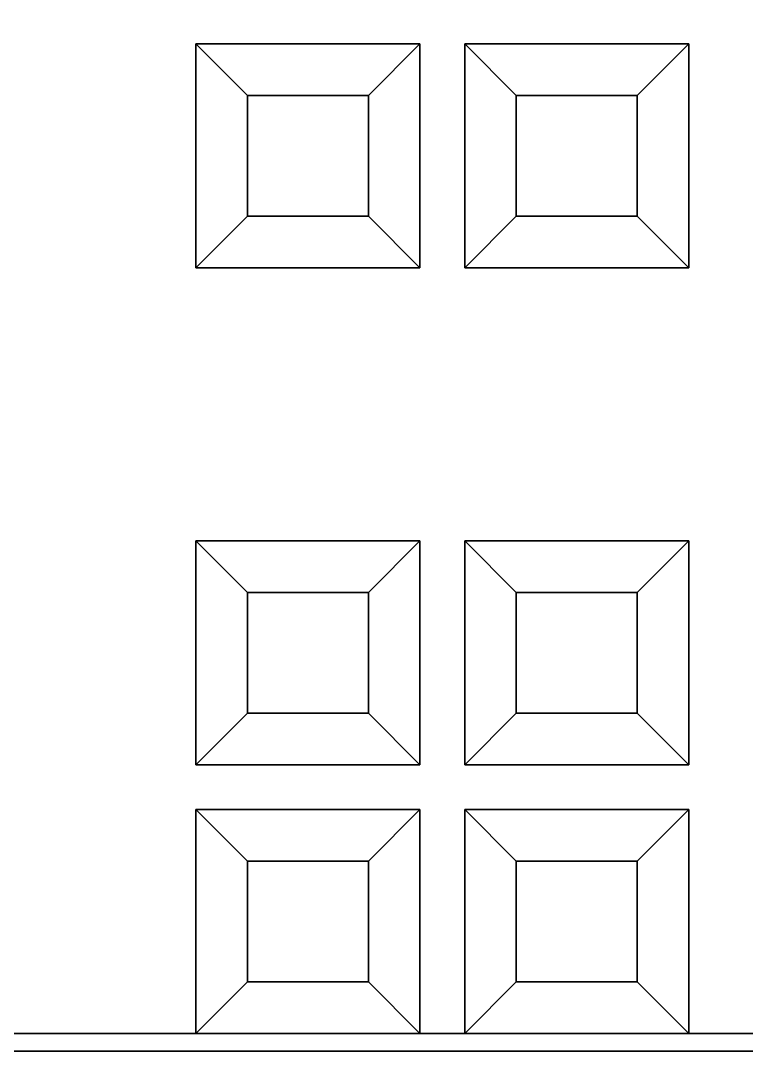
# Model space of a CAD drawing. Header units: millimetres. Extents: x -470 to 15420, y -470 to 3920.
# Drawn here: x 340 to 745, y 1150 to 1725 of the extents above; entities that cross this region are included whole.
import ezdxf

# ---------------------------------------------------------------- set-up
doc = ezdxf.new("R2010")
doc.units = ezdxf.units.MM
doc.layers.add('TANK_MODULE', color=8, linetype='Continuous')

# ---------------------------------------------------------------- blocks, each defined once
blk = doc.blocks.new('HALF_CUBE')
at = {"layer": 'TANK_MODULE'}
for points, invisible_edges in [([(-290, 12.5, 40), (-290, -12.5, 40), (-137.5, 12.5, 40)], 15), ([(-137.5, 12.5, 40), (-290, -12.5, 40), (-137.5, -12.5, 40)], 15), ([(-290, -12.5), (-290, 12.5), (-137.5, -12.5)], 15), ([(-137.5, -12.5), (-290, 12.5), (-137.5, 12.5)], 15), ([(-137.5, 12.5, 40), (-137.5, -12.5, 40), (-12.5, 12.5, 40)], 7), ([(-12.5, 12.5, 40), (-137.5, -12.5, 40), (-12.5, -12.5, 40)], 13), ([(-137.5, -12.5), (-137.5, 12.5), (-12.5, -12.5)], 7), ([(-12.5, -12.5), (-137.5, 12.5), (-12.5, 12.5)], 13), ([(-12.5, 12.5, 40), (-12.5, -12.5, 40), (12.5, 12.5, 40)], 15), ([(12.5, 12.5, 40), (-12.5, -12.5, 40), (12.5, -12.5, 40)], 15), ([(-12.5, -12.5), (-12.5, 12.5), (12.5, -12.5)], 15), ([(12.5, -12.5), (-12.5, 12.5), (12.5, 12.5)], 15), ([(12.5, 12.5, 40), (12.5, -12.5, 40), (137.5, 12.5, 40)], 7), ([(137.5, 12.5, 40), (12.5, -12.5, 40), (137.5, -12.5, 40)], 13), ([(12.5, -12.5), (12.5, 12.5), (137.5, -12.5)], 7), ([(137.5, -12.5), (12.5, 12.5), (137.5, 12.5)], 13), ([(290, 12.5, 40), (137.5, 12.5, 40), (137.5, -12.5, 40)], 15), ([(290, 12.5, 40), (137.5, -12.5, 40), (290, -12.5, 40)], 15), ([(137.5, 12.5), (290, 12.5), (290, -12.5)], 15), ([(137.5, 12.5), (290, -12.5), (137.5, -12.5)], 15), ([(-290, -12.5, 40), (-290, -137.5, 40), (-137.5, -12.5, 40)], 14), ([(-137.5, -12.5, 40), (-290, -137.5, 40), (-137.5, -137.5, 40)], 7), ([(-290, -12.5), (-137.5, -137.5), (-290, -137.5)], 7), ([(-137.5, -12.5), (-137.5, -137.5), (-290, -12.5)], 14), ([(-137.5, -137.5), (-137.5, -12.5), (-137.5, -137.5, 40)], 6), ([(-137.5, -137.5, 40), (-137.5, -12.5), (-137.5, -12.5, 40)], 5), ([(-137.5, -12.5), (-12.5, -12.5), (-137.5, -12.5, 40)], 6), ([(-137.5, -12.5, 40), (-12.5, -12.5), (-12.5, -12.5, 40)], 5), ([(-137.5, -137.5, 40), (-137.5, -12.5, 40), (-12.5, -137.5, 40)], 6), ([(-12.5, -137.5, 40), (-137.5, -12.5, 40), (-12.5, -12.5, 40)], 5), ([(-137.5, -137.5, 40), (-108.75, -41.25, 390), (-137.5, -12.5, 40)], 5), ([(-108.75, -41.25, 390), (-41.25, -41.25, 390), (-137.5, -12.5, 40)], 6), ([(-137.5, -12.5, 40), (-41.25, -41.25, 390), (-12.5, -12.5, 40)], 5), ([(-41.25, -41.25, 390), (-41.25, -108.75, 390), (-12.5, -12.5, 40)], 6), ([(-12.5, -12.5, 40), (-41.25, -108.75, 390), (-12.5, -137.5, 40)], 5), ([(-12.5, -12.5), (-12.5, -137.5), (-12.5, -12.5, 40)], 6), ([(-12.5, -12.5, 40), (-12.5, -137.5), (-12.5, -137.5, 40)], 5), ([(12.5, -137.5, 40), (12.5, -12.5, 40), (-12.5, -137.5, 40)], 14), ([(-12.5, -137.5, 40), (12.5, -12.5, 40), (-12.5, -12.5, 40)], 7), ([(12.5, -137.5), (-12.5, -137.5), (-12.5, -12.5)], 13), ([(12.5, -137.5), (-12.5, -12.5), (12.5, -12.5)], 7), ([(12.5, -137.5), (12.5, -12.5), (12.5, -137.5, 40)], 6), ([(12.5, -137.5, 40), (12.5, -12.5), (12.5, -12.5, 40)], 5), ([(12.5, -12.5), (137.5, -12.5), (12.5, -12.5, 40)], 6), ([(12.5, -12.5, 40), (137.5, -12.5), (137.5, -12.5, 40)], 5), ([(12.5, -137.5, 40), (12.5, -12.5, 40), (137.5, -137.5, 40)], 6), ([(137.5, -137.5, 40), (12.5, -12.5, 40), (137.5, -12.5, 40)], 5), ([(12.5, -137.5, 40), (41.25, -41.25, 390), (12.5, -12.5, 40)], 5), ([(41.25, -41.25, 390), (108.75, -41.25, 390), (12.5, -12.5, 40)], 6), ([(12.5, -12.5, 40), (108.75, -41.25, 390), (137.5, -12.5, 40)], 5), ([(108.75, -41.25, 390), (108.75, -108.75, 390), (137.5, -12.5, 40)], 6), ([(137.5, -12.5, 40), (108.75, -108.75, 390), (137.5, -137.5, 40)], 5), ([(137.5, -12.5), (137.5, -137.5), (137.5, -12.5, 40)], 6), ([(137.5, -12.5, 40), (137.5, -137.5), (137.5, -137.5, 40)], 5), ([(290, -12.5, 40), (137.5, -12.5, 40), (137.5, -137.5, 40)], 13), ([(290, -12.5, 40), (137.5, -137.5, 40), (290, -137.5, 40)], 7), ([(137.5, -12.5), (290, -12.5), (290, -137.5)], 13), ([(137.5, -12.5), (290, -137.5), (137.5, -137.5)], 7), ([(-108.75, -108.75, 390), (-108.75, -41.25, 390), (-137.5, -137.5, 40)], 6), ([(-41.25, -108.75, 390), (-41.25, -41.25, 390), (-108.75, -108.75, 390)], 6), ([(-108.75, -108.75, 390), (-41.25, -41.25, 390), (-108.75, -41.25, 390)], 5), ([(41.25, -108.75, 390), (41.25, -41.25, 390), (12.5, -137.5, 40)], 6), ([(108.75, -108.75, 390), (108.75, -41.25, 390), (41.25, -108.75, 390)], 6), ([(41.25, -108.75, 390), (108.75, -41.25, 390), (41.25, -41.25, 390)], 5), ([(-12.5, -137.5, 40), (-108.75, -108.75, 390), (-137.5, -137.5, 40)], 5), ([(-41.25, -108.75, 390), (-108.75, -108.75, 390), (-12.5, -137.5, 40)], 6), ([(137.5, -137.5, 40), (41.25, -108.75, 390), (12.5, -137.5, 40)], 5), ([(108.75, -108.75, 390), (41.25, -108.75, 390), (137.5, -137.5, 40)], 6), ([(-137.5, -137.5, 40), (-290, -137.5, 40), (-290, -290, 40)], 15), ([(-137.5, -137.5, 40), (-290, -290, 40), (-137.5, -290, 40)], 15), ([(-290, -137.5), (-137.5, -137.5), (-137.5, -290)], 15), ([(-290, -137.5), (-137.5, -290), (-290, -290)], 15), ([(-12.5, -137.5), (-137.5, -137.5), (-12.5, -137.5, 40)], 6), ([(-12.5, -137.5, 40), (-137.5, -137.5), (-137.5, -137.5, 40)], 5), ([(-137.5, -137.5, 40), (-137.5, -290, 40), (-12.5, -137.5, 40)], 7), ([(-12.5, -137.5, 40), (-137.5, -290, 40), (-12.5, -290, 40)], 13), ([(-12.5, -137.5), (-12.5, -290), (-137.5, -137.5)], 7), ([(-137.5, -137.5), (-12.5, -290), (-137.5, -290)], 13), ([(-12.5, -137.5, 40), (-12.5, -290, 40), (12.5, -137.5, 40)], 15), ([(12.5, -137.5, 40), (-12.5, -290, 40), (12.5, -290, 40)], 15), ([(12.5, -290), (-12.5, -290), (-12.5, -137.5)], 15), ([(12.5, -290), (-12.5, -137.5), (12.5, -137.5)], 15), ([(137.5, -137.5), (12.5, -137.5), (137.5, -137.5, 40)], 6), ([(137.5, -137.5, 40), (12.5, -137.5), (12.5, -137.5, 40)], 5), ([(12.5, -137.5, 40), (12.5, -290, 40), (137.5, -137.5, 40)], 7), ([(137.5, -137.5, 40), (12.5, -290, 40), (137.5, -290, 40)], 13), ([(137.5, -137.5), (137.5, -290), (12.5, -137.5)], 7), ([(12.5, -137.5), (137.5, -290), (12.5, -290)], 13), ([(290, -137.5, 40), (137.5, -137.5, 40), (137.5, -290, 40)], 15), ([(290, -137.5, 40), (137.5, -290, 40), (290, -290, 40)], 15), ([(137.5, -137.5), (290, -137.5), (290, -290)], 15), ([(137.5, -137.5), (290, -290), (137.5, -290)], 15), ([(-137.5, -290, 40), (-290, -290, 40), (-290, -415, 40)], 13), ([(-137.5, -290, 40), (-290, -415, 40), (-137.5, -415, 40)], 7), ([(-290, -290), (-137.5, -290), (-137.5, -415)], 13), ([(-290, -290), (-137.5, -415), (-290, -415)], 7), ([(-137.5, -290), (-12.5, -290), (-137.5, -290, 40)], 6), ([(-137.5, -290, 40), (-12.5, -290), (-12.5, -290, 40)], 5), ([(-137.5, -415), (-137.5, -290), (-137.5, -415, 40)], 6), ([(-137.5, -415, 40), (-137.5, -290), (-137.5, -290, 40)], 5), ([(-137.5, -415, 40), (-137.5, -290, 40), (-12.5, -415, 40)], 6), ([(-12.5, -415, 40), (-137.5, -290, 40), (-12.5, -290, 40)], 5), ([(-137.5, -415, 40), (-108.75, -318.75, 390), (-137.5, -290, 40)], 5), ([(-108.75, -318.75, 390), (-41.25, -318.75, 390), (-137.5, -290, 40)], 6), ([(-137.5, -290, 40), (-41.25, -318.75, 390), (-12.5, -290, 40)], 5), ([(-41.25, -318.75, 390), (-41.25, -386.25, 390), (-12.5, -290, 40)], 6), ([(-12.5, -290, 40), (-41.25, -386.25, 390), (-12.5, -415, 40)], 5), ([(-12.5, -290), (-12.5, -415), (-12.5, -290, 40)], 6), ([(-12.5, -290, 40), (-12.5, -415), (-12.5, -415, 40)], 5), ([(-12.5, -290, 40), (-12.5, -415, 40), (12.5, -290, 40)], 14), ([(12.5, -290, 40), (-12.5, -415, 40), (12.5, -415, 40)], 7), ([(-12.5, -415), (-12.5, -290), (12.5, -415)], 14), ([(12.5, -415), (-12.5, -290), (12.5, -290)], 7), ([(12.5, -415), (12.5, -290), (12.5, -415, 40)], 6), ([(12.5, -415, 40), (12.5, -290), (12.5, -290, 40)], 5), ([(12.5, -290), (137.5, -290), (12.5, -290, 40)], 6), ([(12.5, -290, 40), (137.5, -290), (137.5, -290, 40)], 5), ([(12.5, -415, 40), (12.5, -290, 40), (137.5, -415, 40)], 6), ([(137.5, -415, 40), (12.5, -290, 40), (137.5, -290, 40)], 5), ([(12.5, -415, 40), (41.25, -318.75, 390), (12.5, -290, 40)], 5), ([(41.25, -318.75, 390), (108.75, -318.75, 390), (12.5, -290, 40)], 6), ([(12.5, -290, 40), (108.75, -318.75, 390), (137.5, -290, 40)], 5), ([(108.75, -318.75, 390), (108.75, -386.25, 390), (137.5, -290, 40)], 6), ([(137.5, -290, 40), (108.75, -386.25, 390), (137.5, -415, 40)], 5), ([(137.5, -290), (137.5, -415), (137.5, -290, 40)], 6), ([(137.5, -290, 40), (137.5, -415), (137.5, -415, 40)], 5), ([(290, -290, 40), (137.5, -290, 40), (137.5, -415, 40)], 13), ([(290, -290, 40), (137.5, -415, 40), (290, -415, 40)], 7), ([(137.5, -290), (290, -290), (290, -415)], 13), ([(137.5, -290), (290, -415), (137.5, -415)], 7), ([(-108.75, -386.25, 390), (-108.75, -318.75, 390), (-137.5, -415, 40)], 6), ([(-41.25, -386.25, 390), (-41.25, -318.75, 390), (-108.75, -386.25, 390)], 6), ([(-108.75, -386.25, 390), (-41.25, -318.75, 390), (-108.75, -318.75, 390)], 5), ([(41.25, -386.25, 390), (41.25, -318.75, 390), (12.5, -415, 40)], 6), ([(108.75, -386.25, 390), (108.75, -318.75, 390), (41.25, -386.25, 390)], 6), ([(41.25, -386.25, 390), (108.75, -318.75, 390), (41.25, -318.75, 390)], 5), ([(-12.5, -415, 40), (-108.75, -386.25, 390), (-137.5, -415, 40)], 5), ([(-41.25, -386.25, 390), (-108.75, -386.25, 390), (-12.5, -415, 40)], 6), ([(137.5, -415, 40), (41.25, -386.25, 390), (12.5, -415, 40)], 5), ([(108.75, -386.25, 390), (41.25, -386.25, 390), (137.5, -415, 40)], 6), ([(-290, -415, 40), (-290, -440, 40), (-137.5, -415, 40)], 15), ([(-137.5, -415, 40), (-290, -440, 40), (-137.5, -440, 40)], 15), ([(-137.5, -415), (-137.5, -440), (-290, -415)], 15), ([(-290, -415), (-137.5, -440), (-290, -440)], 15), ([(-12.5, -415), (-137.5, -415), (-12.5, -415, 40)], 6), ([(-12.5, -415, 40), (-137.5, -415), (-137.5, -415, 40)], 5), ([(-137.5, -415, 40), (-137.5, -440, 40), (-12.5, -415, 40)], 7), ([(-12.5, -415, 40), (-137.5, -440, 40), (-12.5, -440, 40)], 13), ([(-12.5, -415), (-12.5, -440), (-137.5, -415)], 7), ([(-137.5, -415), (-12.5, -440), (-137.5, -440)], 13), ([(-12.5, -415, 40), (-12.5, -440, 40), (12.5, -415, 40)], 15), ([(12.5, -415, 40), (-12.5, -440, 40), (12.5, -440, 40)], 15), ([(12.5, -415), (12.5, -440), (-12.5, -415)], 15), ([(-12.5, -415), (12.5, -440), (-12.5, -440)], 15), ([(137.5, -415), (12.5, -415), (137.5, -415, 40)], 6), ([(137.5, -415, 40), (12.5, -415), (12.5, -415, 40)], 5), ([(12.5, -415, 40), (12.5, -440, 40), (137.5, -415, 40)], 7), ([(137.5, -415, 40), (12.5, -440, 40), (137.5, -440, 40)], 13), ([(137.5, -415), (137.5, -440), (12.5, -415)], 7), ([(12.5, -415), (137.5, -440), (12.5, -440)], 13), ([(290, -415, 40), (137.5, -415, 40), (137.5, -440, 40)], 15), ([(290, -415, 40), (137.5, -440, 40), (290, -440, 40)], 15), ([(137.5, -415), (290, -415), (290, -440)], 15), ([(137.5, -415), (290, -440), (137.5, -440)], 15), ([(-290, -440, 40), (-290, -565, 40), (-137.5, -440, 40)], 14), ([(-137.5, -440, 40), (-290, -565, 40), (-137.5, -565, 40)], 5), ([(-137.5, -440), (-137.5, -565), (-290, -440)], 14), ([(-290, -440), (-137.5, -565), (-290, -565)], 5), ([(-137.5, -565), (-137.5, -440), (-137.5, -565, 40)], 6), ([(-137.5, -565, 40), (-137.5, -440), (-137.5, -440, 40)], 5), ([(-137.5, -440), (-12.5, -440), (-137.5, -440, 40)], 6), ([(-137.5, -440, 40), (-12.5, -440), (-12.5, -440, 40)], 5), ([(-137.5, -565, 40), (-137.5, -440, 40), (-12.5, -565, 40)], 6), ([(-12.5, -565, 40), (-137.5, -440, 40), (-12.5, -440, 40)], 5), ([(-137.5, -565, 40), (-108.75, -468.75, 390), (-137.5, -440, 40)], 5), ([(-108.75, -468.75, 390), (-41.25, -468.75, 390), (-137.5, -440, 40)], 6), ([(-137.5, -440, 40), (-41.25, -468.75, 390), (-12.5, -440, 40)], 5), ([(-41.25, -468.75, 390), (-41.25, -536.25, 390), (-12.5, -440, 40)], 6), ([(-12.5, -440, 40), (-41.25, -536.25, 390), (-12.5, -565, 40)], 5), ([(-12.5, -440), (-12.5, -565), (-12.5, -440, 40)], 6), ([(-12.5, -440, 40), (-12.5, -565), (-12.5, -565, 40)], 5), ([(-12.5, -440, 40), (-12.5, -565, 40), (12.5, -440, 40)], 14), ([(12.5, -440, 40), (-12.5, -565, 40), (12.5, -565, 40)], 5), ([(12.5, -440), (12.5, -565), (-12.5, -440)], 14), ([(-12.5, -440), (12.5, -565), (-12.5, -565)], 5), ([(12.5, -565), (12.5, -440), (12.5, -565, 40)], 6), ([(12.5, -565, 40), (12.5, -440), (12.5, -440, 40)], 5), ([(12.5, -440), (137.5, -440), (12.5, -440, 40)], 6), ([(12.5, -440, 40), (137.5, -440), (137.5, -440, 40)], 5), ([(12.5, -565, 40), (12.5, -440, 40), (137.5, -565, 40)], 6), ([(137.5, -565, 40), (12.5, -440, 40), (137.5, -440, 40)], 5), ([(12.5, -565, 40), (41.25, -468.75, 390), (12.5, -440, 40)], 5), ([(41.25, -468.75, 390), (108.75, -468.75, 390), (12.5, -440, 40)], 6), ([(12.5, -440, 40), (108.75, -468.75, 390), (137.5, -440, 40)], 5), ([(108.75, -468.75, 390), (108.75, -536.25, 390), (137.5, -440, 40)], 6), ([(137.5, -440, 40), (108.75, -536.25, 390), (137.5, -565, 40)], 5), ([(137.5, -440), (137.5, -565), (137.5, -440, 40)], 6), ([(137.5, -440, 40), (137.5, -565), (137.5, -565, 40)], 5), ([(290, -440, 40), (137.5, -440, 40), (137.5, -565, 40)], 13), ([(290, -440, 40), (137.5, -565, 40), (290, -565, 40)], 5), ([(137.5, -440), (290, -440), (290, -565)], 13), ([(137.5, -440), (290, -565), (137.5, -565)], 5), ([(-108.75, -536.25, 390), (-108.75, -468.75, 390), (-137.5, -565, 40)], 6), ([(-41.25, -536.25, 390), (-41.25, -468.75, 390), (-108.75, -536.25, 390)], 6), ([(-108.75, -536.25, 390), (-41.25, -468.75, 390), (-108.75, -468.75, 390)], 5), ([(41.25, -536.25, 390), (41.25, -468.75, 390), (12.5, -565, 40)], 6), ([(108.75, -536.25, 390), (108.75, -468.75, 390), (41.25, -536.25, 390)], 6), ([(41.25, -536.25, 390), (108.75, -468.75, 390), (41.25, -468.75, 390)], 5), ([(-12.5, -565, 40), (-108.75, -536.25, 390), (-137.5, -565, 40)], 5), ([(-41.25, -536.25, 390), (-108.75, -536.25, 390), (-12.5, -565, 40)], 6), ([(137.5, -565, 40), (41.25, -536.25, 390), (12.5, -565, 40)], 5), ([(108.75, -536.25, 390), (41.25, -536.25, 390), (137.5, -565, 40)], 6), ([(-565, -565, 40), (-575, -575, 40), (565, -565, 40)], 7), ([(565, -565, 40), (-575, -575, 40), (575, -575, 40)], 13), ([(-575, -575), (-565, -565), (565, -565)], 13), ([(-575, -575), (565, -565), (575, -575)], 7), ([(565, -565), (-565, -565), (565, -565, 40)], 6), ([(565, -565, 40), (-565, -565), (-565, -565, 40)], 5), ([(-290, -565), (-137.5, -565), (-290, -565, 40)], 6), ([(-290, -565, 40), (-137.5, -565), (-137.5, -565, 40)], 5), ([(-12.5, -565), (12.5, -565), (-12.5, -565, 40)], 6), ([(-12.5, -565, 40), (12.5, -565), (12.5, -565, 40)], 5), ([(137.5, -565), (290, -565), (137.5, -565, 40)], 6), ([(137.5, -565, 40), (290, -565), (290, -565, 40)], 5)]:
    blk.add_3dface(points, dxfattribs=dict(at, invisible_edges=invisible_edges))
blk = doc.blocks.new('HALF_CUBE_UP')
at = {"layer": 'TANK_MODULE'}
for points, invisible_edges in [([(-290, -12.5, 350), (-290, 12.5, 350), (-137.5, -12.5, 350)], 15), ([(-137.5, -12.5, 350), (-290, 12.5, 350), (-137.5, 12.5, 350)], 15), ([(-290, 12.5, 390), (-290, -12.5, 390), (-137.5, 12.5, 390)], 15), ([(-137.5, 12.5, 390), (-290, -12.5, 390), (-137.5, -12.5, 390)], 15), ([(-137.5, -12.5, 350), (-137.5, 12.5, 350), (-12.5, -12.5, 350)], 7), ([(-12.5, -12.5, 350), (-137.5, 12.5, 350), (-12.5, 12.5, 350)], 13), ([(-137.5, 12.5, 390), (-137.5, -12.5, 390), (-12.5, 12.5, 390)], 7), ([(-12.5, 12.5, 390), (-137.5, -12.5, 390), (-12.5, -12.5, 390)], 13), ([(-12.5, -12.5, 350), (-12.5, 12.5, 350), (12.5, -12.5, 350)], 15), ([(12.5, -12.5, 350), (-12.5, 12.5, 350), (12.5, 12.5, 350)], 15), ([(-12.5, 12.5, 390), (-12.5, -12.5, 390), (12.5, 12.5, 390)], 15), ([(12.5, 12.5, 390), (-12.5, -12.5, 390), (12.5, -12.5, 390)], 15), ([(12.5, -12.5, 350), (12.5, 12.5, 350), (137.5, -12.5, 350)], 7), ([(137.5, -12.5, 350), (12.5, 12.5, 350), (137.5, 12.5, 350)], 13), ([(12.5, 12.5, 390), (12.5, -12.5, 390), (137.5, 12.5, 390)], 7), ([(137.5, 12.5, 390), (12.5, -12.5, 390), (137.5, -12.5, 390)], 13), ([(290, -12.5, 350), (137.5, -12.5, 350), (137.5, 12.5, 350)], 15), ([(290, -12.5, 350), (137.5, 12.5, 350), (290, 12.5, 350)], 15), ([(137.5, -12.5, 390), (290, -12.5, 390), (290, 12.5, 390)], 15), ([(137.5, -12.5, 390), (290, 12.5, 390), (137.5, 12.5, 390)], 15), ([(-137.5, -137.5, 350), (-290, -137.5, 350), (-290, -12.5, 350)], 13), ([(-137.5, -137.5, 350), (-290, -12.5, 350), (-137.5, -12.5, 350)], 7), ([(-290, -137.5, 390), (-137.5, -137.5, 390), (-137.5, -12.5, 390)], 13), ([(-290, -137.5, 390), (-137.5, -12.5, 390), (-290, -12.5, 390)], 7), ([(-12.5, -12.5, 390), (-137.5, -12.5, 390), (-12.5, -12.5, 350)], 6), ([(-12.5, -12.5, 350), (-137.5, -12.5, 390), (-137.5, -12.5, 350)], 5), ([(-137.5, -12.5, 390), (-137.5, -137.5, 390), (-137.5, -12.5, 350)], 6), ([(-137.5, -12.5, 350), (-137.5, -137.5, 390), (-137.5, -137.5, 350)], 5), ([(-137.5, -12.5, 350), (-137.5, -137.5, 350), (-12.5, -12.5, 350)], 6), ([(-12.5, -12.5, 350), (-137.5, -137.5, 350), (-12.5, -137.5, 350)], 5), ([(-12.5, -12.5, 350), (-108.75, -41.25), (-137.5, -12.5, 350)], 5), ([(-108.75, -41.25), (-108.75, -108.75), (-137.5, -12.5, 350)], 6), ([(-137.5, -12.5, 350), (-108.75, -108.75), (-137.5, -137.5, 350)], 5), ([(-41.25, -41.25), (-108.75, -41.25), (-12.5, -12.5, 350)], 6), ([(-12.5, -137.5, 350), (-41.25, -41.25), (-12.5, -12.5, 350)], 5), ([(-12.5, -137.5, 390), (-12.5, -12.5, 390), (-12.5, -137.5, 350)], 6), ([(-12.5, -137.5, 350), (-12.5, -12.5, 390), (-12.5, -12.5, 350)], 5), ([(-12.5, -137.5, 350), (-12.5, -12.5, 350), (12.5, -137.5, 350)], 14), ([(12.5, -137.5, 350), (-12.5, -12.5, 350), (12.5, -12.5, 350)], 7), ([(-12.5, -137.5, 390), (12.5, -137.5, 390), (12.5, -12.5, 390)], 13), ([(-12.5, -137.5, 390), (12.5, -12.5, 390), (-12.5, -12.5, 390)], 7), ([(137.5, -12.5, 390), (12.5, -12.5, 390), (137.5, -12.5, 350)], 6), ([(137.5, -12.5, 350), (12.5, -12.5, 390), (12.5, -12.5, 350)], 5), ([(12.5, -12.5, 390), (12.5, -137.5, 390), (12.5, -12.5, 350)], 6), ([(12.5, -12.5, 350), (12.5, -137.5, 390), (12.5, -137.5, 350)], 5), ([(12.5, -12.5, 350), (12.5, -137.5, 350), (137.5, -12.5, 350)], 6), ([(137.5, -12.5, 350), (12.5, -137.5, 350), (137.5, -137.5, 350)], 5), ([(137.5, -12.5, 350), (41.25, -41.25), (12.5, -12.5, 350)], 5), ([(41.25, -41.25), (41.25, -108.75), (12.5, -12.5, 350)], 6), ([(12.5, -12.5, 350), (41.25, -108.75), (12.5, -137.5, 350)], 5), ([(108.75, -41.25), (41.25, -41.25), (137.5, -12.5, 350)], 6), ([(137.5, -137.5, 350), (108.75, -41.25), (137.5, -12.5, 350)], 5), ([(137.5, -137.5, 390), (137.5, -12.5, 390), (137.5, -137.5, 350)], 6), ([(137.5, -137.5, 350), (137.5, -12.5, 390), (137.5, -12.5, 350)], 5), ([(290, -137.5, 350), (137.5, -137.5, 350), (137.5, -12.5, 350)], 13), ([(290, -137.5, 350), (137.5, -12.5, 350), (290, -12.5, 350)], 7), ([(137.5, -137.5, 390), (290, -137.5, 390), (290, -12.5, 390)], 13), ([(137.5, -137.5, 390), (290, -12.5, 390), (137.5, -12.5, 390)], 7), ([(-41.25, -41.25), (-41.25, -108.75), (-108.75, -41.25)], 6), ([(-108.75, -41.25), (-41.25, -108.75), (-108.75, -108.75)], 5), ([(-41.25, -108.75), (-41.25, -41.25), (-12.5, -137.5, 350)], 6), ([(108.75, -41.25), (108.75, -108.75), (41.25, -41.25)], 6), ([(41.25, -41.25), (108.75, -108.75), (41.25, -108.75)], 5), ([(108.75, -108.75), (108.75, -41.25), (137.5, -137.5, 350)], 6), ([(-108.75, -108.75), (-41.25, -108.75), (-137.5, -137.5, 350)], 6), ([(-137.5, -137.5, 350), (-41.25, -108.75), (-12.5, -137.5, 350)], 5), ([(41.25, -108.75), (108.75, -108.75), (12.5, -137.5, 350)], 6), ([(12.5, -137.5, 350), (108.75, -108.75), (137.5, -137.5, 350)], 5), ([(-137.5, -290, 350), (-290, -290, 350), (-290, -137.5, 350)], 15), ([(-137.5, -290, 350), (-290, -137.5, 350), (-137.5, -137.5, 350)], 15), ([(-290, -290, 390), (-137.5, -290, 390), (-137.5, -137.5, 390)], 15), ([(-290, -290, 390), (-137.5, -137.5, 390), (-290, -137.5, 390)], 15), ([(-137.5, -137.5, 390), (-12.5, -137.5, 390), (-137.5, -137.5, 350)], 6), ([(-137.5, -137.5, 350), (-12.5, -137.5, 390), (-12.5, -137.5, 350)], 5), ([(-12.5, -137.5, 350), (-12.5, -290, 350), (-137.5, -137.5, 350)], 7), ([(-137.5, -137.5, 350), (-12.5, -290, 350), (-137.5, -290, 350)], 13), ([(-137.5, -137.5, 390), (-137.5, -290, 390), (-12.5, -137.5, 390)], 7), ([(-12.5, -137.5, 390), (-137.5, -290, 390), (-12.5, -290, 390)], 13), ([(12.5, -137.5, 350), (12.5, -290, 350), (-12.5, -137.5, 350)], 15), ([(-12.5, -137.5, 350), (12.5, -290, 350), (-12.5, -290, 350)], 15), ([(-12.5, -290, 390), (12.5, -290, 390), (12.5, -137.5, 390)], 15), ([(-12.5, -290, 390), (12.5, -137.5, 390), (-12.5, -137.5, 390)], 15), ([(12.5, -137.5, 390), (137.5, -137.5, 390), (12.5, -137.5, 350)], 6), ([(12.5, -137.5, 350), (137.5, -137.5, 390), (137.5, -137.5, 350)], 5), ([(137.5, -137.5, 350), (137.5, -290, 350), (12.5, -137.5, 350)], 7), ([(12.5, -137.5, 350), (137.5, -290, 350), (12.5, -290, 350)], 13), ([(12.5, -137.5, 390), (12.5, -290, 390), (137.5, -137.5, 390)], 7), ([(137.5, -137.5, 390), (12.5, -290, 390), (137.5, -290, 390)], 13), ([(290, -290, 350), (137.5, -290, 350), (137.5, -137.5, 350)], 15), ([(290, -290, 350), (137.5, -137.5, 350), (290, -137.5, 350)], 15), ([(137.5, -290, 390), (290, -290, 390), (290, -137.5, 390)], 15), ([(137.5, -290, 390), (290, -137.5, 390), (137.5, -137.5, 390)], 15), ([(-290, -415, 350), (-290, -290, 350), (-137.5, -415, 350)], 14), ([(-137.5, -415, 350), (-290, -290, 350), (-137.5, -290, 350)], 7), ([(-290, -415, 390), (-137.5, -290, 390), (-290, -290, 390)], 7), ([(-137.5, -415, 390), (-137.5, -290, 390), (-290, -415, 390)], 14), ([(-12.5, -290, 390), (-137.5, -290, 390), (-12.5, -290, 350)], 6), ([(-12.5, -290, 350), (-137.5, -290, 390), (-137.5, -290, 350)], 5), ([(-137.5, -290, 390), (-137.5, -415, 390), (-137.5, -290, 350)], 6), ([(-137.5, -290, 350), (-137.5, -415, 390), (-137.5, -415, 350)], 5), ([(-137.5, -290, 350), (-137.5, -415, 350), (-12.5, -290, 350)], 6), ([(-12.5, -290, 350), (-137.5, -415, 350), (-12.5, -415, 350)], 5), ([(-12.5, -290, 350), (-108.75, -318.75), (-137.5, -290, 350)], 5), ([(-108.75, -318.75), (-108.75, -386.25), (-137.5, -290, 350)], 6), ([(-137.5, -290, 350), (-108.75, -386.25), (-137.5, -415, 350)], 5), ([(-41.25, -318.75), (-108.75, -318.75), (-12.5, -290, 350)], 6), ([(-12.5, -415, 350), (-41.25, -318.75), (-12.5, -290, 350)], 5), ([(-12.5, -415, 390), (-12.5, -290, 390), (-12.5, -415, 350)], 6), ([(-12.5, -415, 350), (-12.5, -290, 390), (-12.5, -290, 350)], 5), ([(12.5, -290, 350), (12.5, -415, 350), (-12.5, -290, 350)], 14), ([(-12.5, -290, 350), (12.5, -415, 350), (-12.5, -415, 350)], 7), ([(12.5, -415, 390), (12.5, -290, 390), (-12.5, -415, 390)], 14), ([(-12.5, -415, 390), (12.5, -290, 390), (-12.5, -290, 390)], 7), ([(137.5, -290, 390), (12.5, -290, 390), (137.5, -290, 350)], 6), ([(137.5, -290, 350), (12.5, -290, 390), (12.5, -290, 350)], 5), ([(12.5, -290, 390), (12.5, -415, 390), (12.5, -290, 350)], 6), ([(12.5, -290, 350), (12.5, -415, 390), (12.5, -415, 350)], 5), ([(12.5, -290, 350), (12.5, -415, 350), (137.5, -290, 350)], 6), ([(137.5, -290, 350), (12.5, -415, 350), (137.5, -415, 350)], 5), ([(137.5, -290, 350), (41.25, -318.75), (12.5, -290, 350)], 5), ([(41.25, -318.75), (41.25, -386.25), (12.5, -290, 350)], 6), ([(12.5, -290, 350), (41.25, -386.25), (12.5, -415, 350)], 5), ([(108.75, -318.75), (41.25, -318.75), (137.5, -290, 350)], 6), ([(137.5, -415, 350), (108.75, -318.75), (137.5, -290, 350)], 5), ([(137.5, -415, 390), (137.5, -290, 390), (137.5, -415, 350)], 6), ([(137.5, -415, 350), (137.5, -290, 390), (137.5, -290, 350)], 5), ([(290, -415, 350), (137.5, -415, 350), (137.5, -290, 350)], 13), ([(290, -415, 350), (137.5, -290, 350), (290, -290, 350)], 7), ([(137.5, -415, 390), (290, -415, 390), (290, -290, 390)], 13), ([(137.5, -415, 390), (290, -290, 390), (137.5, -290, 390)], 7), ([(-41.25, -318.75), (-41.25, -386.25), (-108.75, -318.75)], 6), ([(-108.75, -318.75), (-41.25, -386.25), (-108.75, -386.25)], 5), ([(-41.25, -386.25), (-41.25, -318.75), (-12.5, -415, 350)], 6), ([(108.75, -318.75), (108.75, -386.25), (41.25, -318.75)], 6), ([(41.25, -318.75), (108.75, -386.25), (41.25, -386.25)], 5), ([(108.75, -386.25), (108.75, -318.75), (137.5, -415, 350)], 6), ([(-108.75, -386.25), (-41.25, -386.25), (-137.5, -415, 350)], 6), ([(-137.5, -415, 350), (-41.25, -386.25), (-12.5, -415, 350)], 5), ([(41.25, -386.25), (108.75, -386.25), (12.5, -415, 350)], 6), ([(12.5, -415, 350), (108.75, -386.25), (137.5, -415, 350)], 5), ([(-137.5, -415, 350), (-137.5, -440, 350), (-290, -415, 350)], 15), ([(-290, -415, 350), (-137.5, -440, 350), (-290, -440, 350)], 15), ([(-137.5, -440, 390), (-137.5, -415, 390), (-290, -440, 390)], 15), ([(-290, -440, 390), (-137.5, -415, 390), (-290, -415, 390)], 15), ([(-137.5, -415, 390), (-12.5, -415, 390), (-137.5, -415, 350)], 6), ([(-137.5, -415, 350), (-12.5, -415, 390), (-12.5, -415, 350)], 5), ([(-12.5, -415, 350), (-12.5, -440, 350), (-137.5, -415, 350)], 7), ([(-137.5, -415, 350), (-12.5, -440, 350), (-137.5, -440, 350)], 13), ([(-12.5, -440, 390), (-12.5, -415, 390), (-137.5, -440, 390)], 7), ([(-137.5, -440, 390), (-12.5, -415, 390), (-137.5, -415, 390)], 13), ([(12.5, -415, 350), (12.5, -440, 350), (-12.5, -415, 350)], 15), ([(-12.5, -415, 350), (12.5, -440, 350), (-12.5, -440, 350)], 15), ([(12.5, -440, 390), (12.5, -415, 390), (-12.5, -440, 390)], 15), ([(-12.5, -440, 390), (12.5, -415, 390), (-12.5, -415, 390)], 15), ([(12.5, -415, 390), (137.5, -415, 390), (12.5, -415, 350)], 6), ([(12.5, -415, 350), (137.5, -415, 390), (137.5, -415, 350)], 5), ([(137.5, -415, 350), (137.5, -440, 350), (12.5, -415, 350)], 7), ([(12.5, -415, 350), (137.5, -440, 350), (12.5, -440, 350)], 13), ([(137.5, -440, 390), (137.5, -415, 390), (12.5, -440, 390)], 7), ([(12.5, -440, 390), (137.5, -415, 390), (12.5, -415, 390)], 13), ([(290, -440, 350), (137.5, -440, 350), (137.5, -415, 350)], 15), ([(290, -440, 350), (137.5, -415, 350), (290, -415, 350)], 15), ([(137.5, -440, 390), (290, -440, 390), (290, -415, 390)], 15), ([(137.5, -440, 390), (290, -415, 390), (137.5, -415, 390)], 15), ([(-137.5, -440, 350), (-137.5, -565, 350), (-290, -440, 350)], 14), ([(-290, -440, 350), (-137.5, -565, 350), (-290, -565, 350)], 5), ([(-290, -440, 390), (-290, -565, 390), (-137.5, -440, 390)], 14), ([(-137.5, -440, 390), (-290, -565, 390), (-137.5, -565, 390)], 5), ([(-12.5, -440, 390), (-137.5, -440, 390), (-12.5, -440, 350)], 6), ([(-12.5, -440, 350), (-137.5, -440, 390), (-137.5, -440, 350)], 5), ([(-137.5, -440, 390), (-137.5, -565, 390), (-137.5, -440, 350)], 6), ([(-137.5, -440, 350), (-137.5, -565, 390), (-137.5, -565, 350)], 5), ([(-137.5, -440, 350), (-137.5, -565, 350), (-12.5, -440, 350)], 6), ([(-12.5, -440, 350), (-137.5, -565, 350), (-12.5, -565, 350)], 5), ([(-12.5, -440, 350), (-108.75, -468.75), (-137.5, -440, 350)], 5), ([(-108.75, -468.75), (-108.75, -536.25), (-137.5, -440, 350)], 6), ([(-137.5, -440, 350), (-108.75, -536.25), (-137.5, -565, 350)], 5), ([(-41.25, -468.75), (-108.75, -468.75), (-12.5, -440, 350)], 6), ([(-12.5, -565, 350), (-41.25, -468.75), (-12.5, -440, 350)], 5), ([(-12.5, -565, 390), (-12.5, -440, 390), (-12.5, -565, 350)], 6), ([(-12.5, -565, 350), (-12.5, -440, 390), (-12.5, -440, 350)], 5), ([(12.5, -440, 350), (12.5, -565, 350), (-12.5, -440, 350)], 14), ([(-12.5, -440, 350), (12.5, -565, 350), (-12.5, -565, 350)], 5), ([(-12.5, -440, 390), (-12.5, -565, 390), (12.5, -440, 390)], 14), ([(12.5, -440, 390), (-12.5, -565, 390), (12.5, -565, 390)], 5), ([(137.5, -440, 390), (12.5, -440, 390), (137.5, -440, 350)], 6), ([(137.5, -440, 350), (12.5, -440, 390), (12.5, -440, 350)], 5), ([(12.5, -440, 390), (12.5, -565, 390), (12.5, -440, 350)], 6), ([(12.5, -440, 350), (12.5, -565, 390), (12.5, -565, 350)], 5), ([(12.5, -440, 350), (12.5, -565, 350), (137.5, -440, 350)], 6), ([(137.5, -440, 350), (12.5, -565, 350), (137.5, -565, 350)], 5), ([(137.5, -440, 350), (41.25, -468.75), (12.5, -440, 350)], 5), ([(41.25, -468.75), (41.25, -536.25), (12.5, -440, 350)], 6), ([(12.5, -440, 350), (41.25, -536.25), (12.5, -565, 350)], 5), ([(108.75, -468.75), (41.25, -468.75), (137.5, -440, 350)], 6), ([(137.5, -565, 350), (108.75, -468.75), (137.5, -440, 350)], 5), ([(137.5, -565, 390), (137.5, -440, 390), (137.5, -565, 350)], 6), ([(137.5, -565, 350), (137.5, -440, 390), (137.5, -440, 350)], 5), ([(137.5, -565, 350), (137.5, -440, 350), (290, -565, 350)], 6), ([(290, -565, 350), (137.5, -440, 350), (290, -440, 350)], 7), ([(137.5, -565, 390), (290, -440, 390), (137.5, -440, 390)], 7), ([(137.5, -565, 390), (290, -565, 390), (290, -440, 390)], 12), ([(-41.25, -468.75), (-41.25, -536.25), (-108.75, -468.75)], 6), ([(-108.75, -468.75), (-41.25, -536.25), (-108.75, -536.25)], 5), ([(-41.25, -536.25), (-41.25, -468.75), (-12.5, -565, 350)], 6), ([(108.75, -468.75), (108.75, -536.25), (41.25, -468.75)], 6), ([(41.25, -468.75), (108.75, -536.25), (41.25, -536.25)], 5), ([(108.75, -536.25), (108.75, -468.75), (137.5, -565, 350)], 6), ([(-108.75, -536.25), (-41.25, -536.25), (-137.5, -565, 350)], 6), ([(-137.5, -565, 350), (-41.25, -536.25), (-12.5, -565, 350)], 5), ([(41.25, -536.25), (108.75, -536.25), (12.5, -565, 350)], 6), ([(12.5, -565, 350), (108.75, -536.25), (137.5, -565, 350)], 5), ([(565, -565, 350), (-575, -575, 350), (-565, -565, 350)], 7), ([(-575, -575, 350), (565, -565, 350), (575, -575, 350)], 7), ([(-565, -565, 390), (-575, -575, 390), (565, -565, 390)], 7), ([(565, -565, 390), (-575, -575, 390), (575, -575, 390)], 13), ([(-565, -565, 390), (565, -565, 390), (-565, -565, 350)], 6), ([(-565, -565, 350), (565, -565, 390), (565, -565, 350)], 5), ([(-137.5, -565, 390), (-290, -565, 390), (-137.5, -565, 350)], 6), ([(-137.5, -565, 350), (-290, -565, 390), (-290, -565, 350)], 5), ([(12.5, -565, 390), (-12.5, -565, 390), (12.5, -565, 350)], 6), ([(12.5, -565, 350), (-12.5, -565, 390), (-12.5, -565, 350)], 5), ([(290, -565, 390), (137.5, -565, 390), (290, -565, 350)], 6), ([(290, -565, 350), (137.5, -565, 390), (137.5, -565, 350)], 5)]:
    blk.add_3dface(points, dxfattribs=dict(at, invisible_edges=invisible_edges))

msp = doc.modelspace()

# ---------------------------------------------------------------- block references
at = {"layer": 'TANK_MODULE'}
for name, p in [('HALF_CUBE', (575, 1725)), ('HALF_CUBE_UP', (575, 1725, 390)), ('HALF_CUBE', (575, 1725, 780)), ('HALF_CUBE_UP', (575, 1725, 1170))]:
    msp.add_blockref(name, p, dxfattribs=at)

doc.saveas('drawing.dxf')
